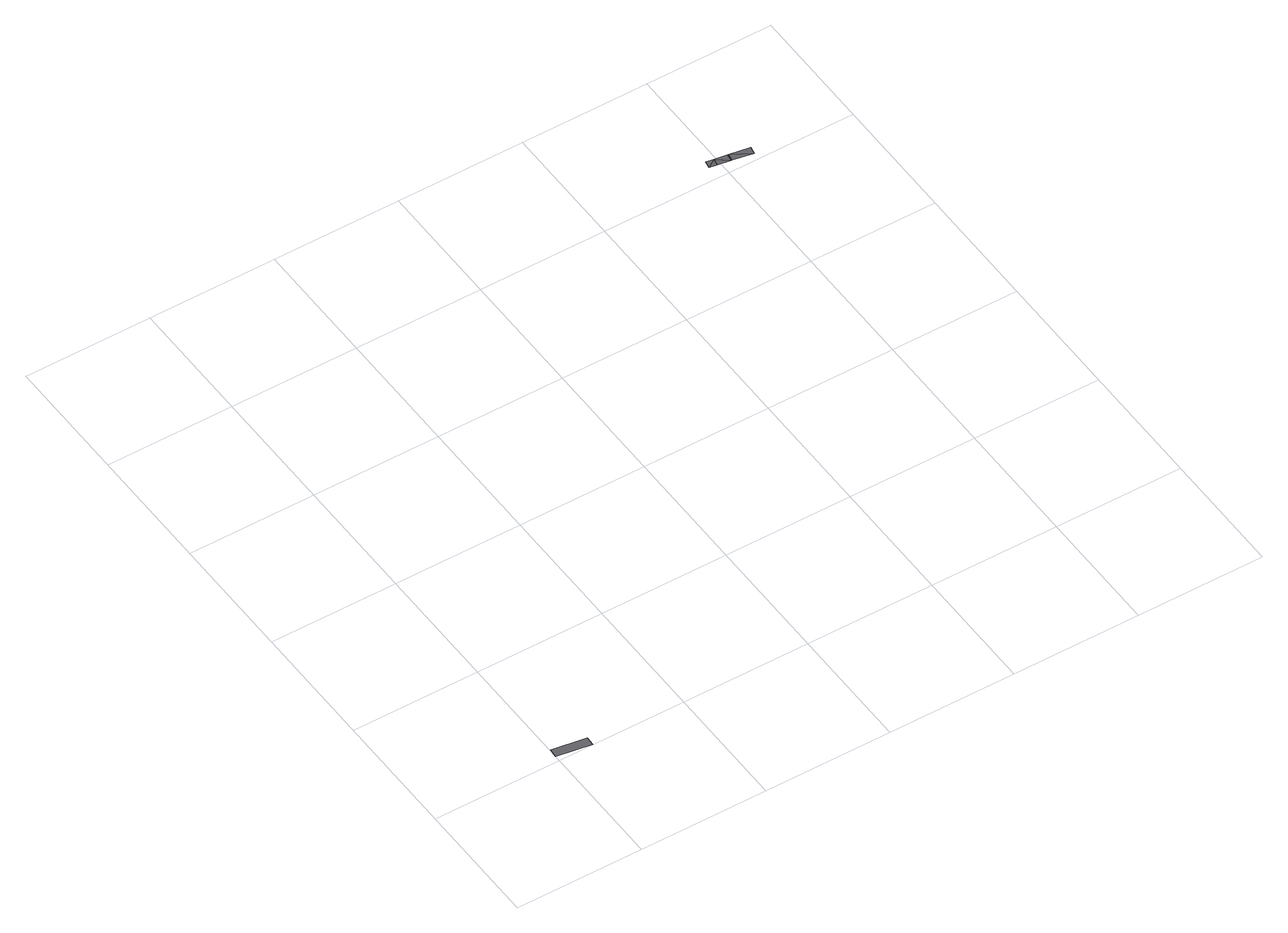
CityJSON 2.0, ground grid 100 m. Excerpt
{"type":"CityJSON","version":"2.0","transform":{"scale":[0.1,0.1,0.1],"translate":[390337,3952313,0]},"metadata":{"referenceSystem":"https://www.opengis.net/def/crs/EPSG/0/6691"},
"CityObjects":{
"road1":{"type":"Road","attributes":{"class":"1040","function":"9020","usage":"9","RoadStructureAttribute.sectionType":"1"},"geometry":[{"type":"MultiSurface","lod":"2","boundaries":[[[0,1,2,3]]],"semantics":{"surfaces":[{"type":"TrafficArea","function":"1000"}],"values":[0]}}]},
"road2":{"type":"Road","attributes":{"class":"1040","function":"3","usage":"3","RoadStructureAttribute.sectionType":"4"},"geometry":[{"type":"MultiSurface","lod":"3","boundaries":[[[4,5,6]],[[4,7,5]],[[7,8,5]],[[8,9,5]],[[10,11,12]],[[10,13,11]],[[9,13,10]],[[9,8,13]]],"semantics":{"surfaces":[{"type":"TrafficArea","function":"2000"},{"type":"TrafficArea","function":"1000"},{"type":"TrafficArea","function":"1020"},{"type":"AuxiliaryTrafficArea","function":"3000"}],"values":[0,0,1,1,2,2,3,3]}}]}
},
"vertices":[
[6,118,0],[2,46,0],[271,4,0],[275,76,0],
[3908,4096,19],[3977,4146,18],[3918,4155,18],[3967,4086,19],[4067,4069,19],[4077,4129,18],[4087,4128,18],[4234,4042,19],[4246,4101,18],[4077,4068,19]
]}
